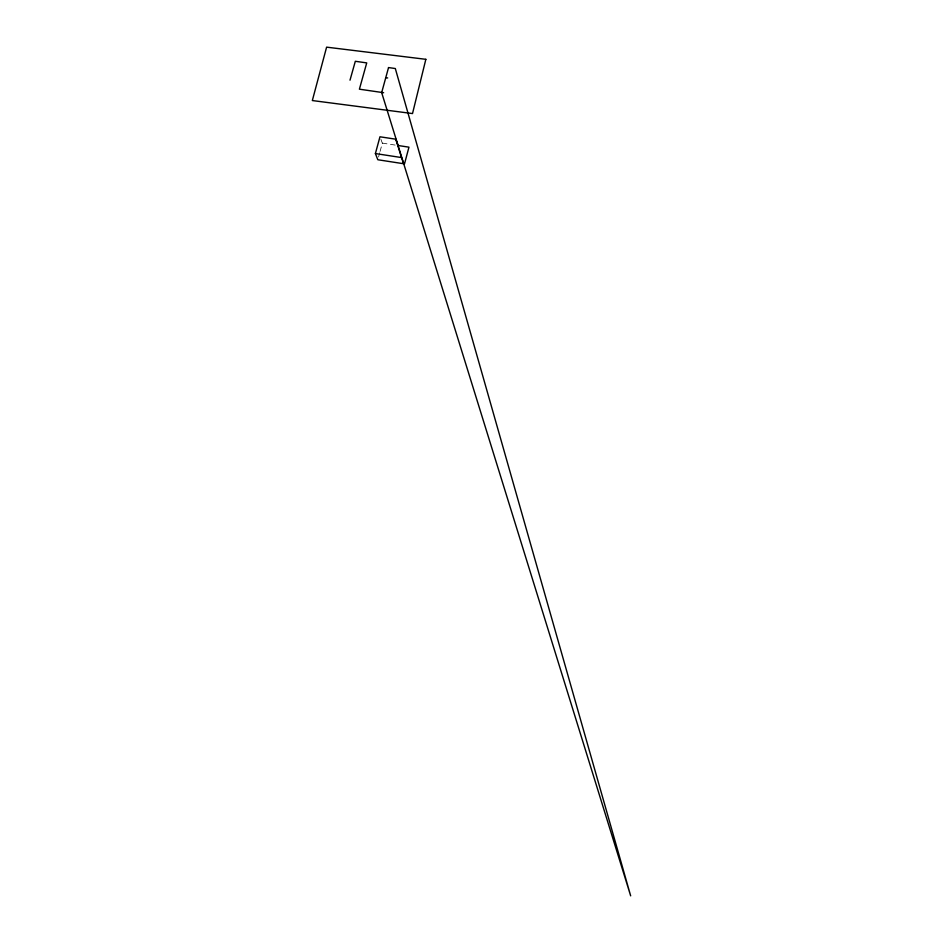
<?xml version="1.0" encoding="UTF-8"?>
<svg xmlns="http://www.w3.org/2000/svg" width="943" height="943" viewBox="0 0 943 943"><rect width="100%" height="100%" fill="white"/><g stroke="black" fill="none" stroke-linecap="round" stroke-linejoin="round"><path stroke-width="0.71" stroke-dasharray="4.71 3.54" d="M378.567 156.974L379.699 152.813M380.076 151.422L382.328 143.112L380.901 139.316M382.328 143.112L396.638 145.293"/><path stroke-width="1.41" d="M375.397 153.556L379.958 136.794L395.824 139.199L398.064 145.505L408.956 147.167L404.512 163.87L377.813 159.744L375.397 153.556L401.518 157.564L403.722 163.752M350.006 80.179L355.322 61.283L366.733 62.898L359.401 89.184L383.648 92.709M385.758 77.68L387.691 77.951M395.824 139.199L401.518 157.564M425.847 59.315L412.515 113.561L312.333 100.547L326.608 47.15L425.847 59.315M388.54 67.566L381.667 92.614L630.667 895.85L395.317 68.533L388.54 67.566"/></g></svg>
